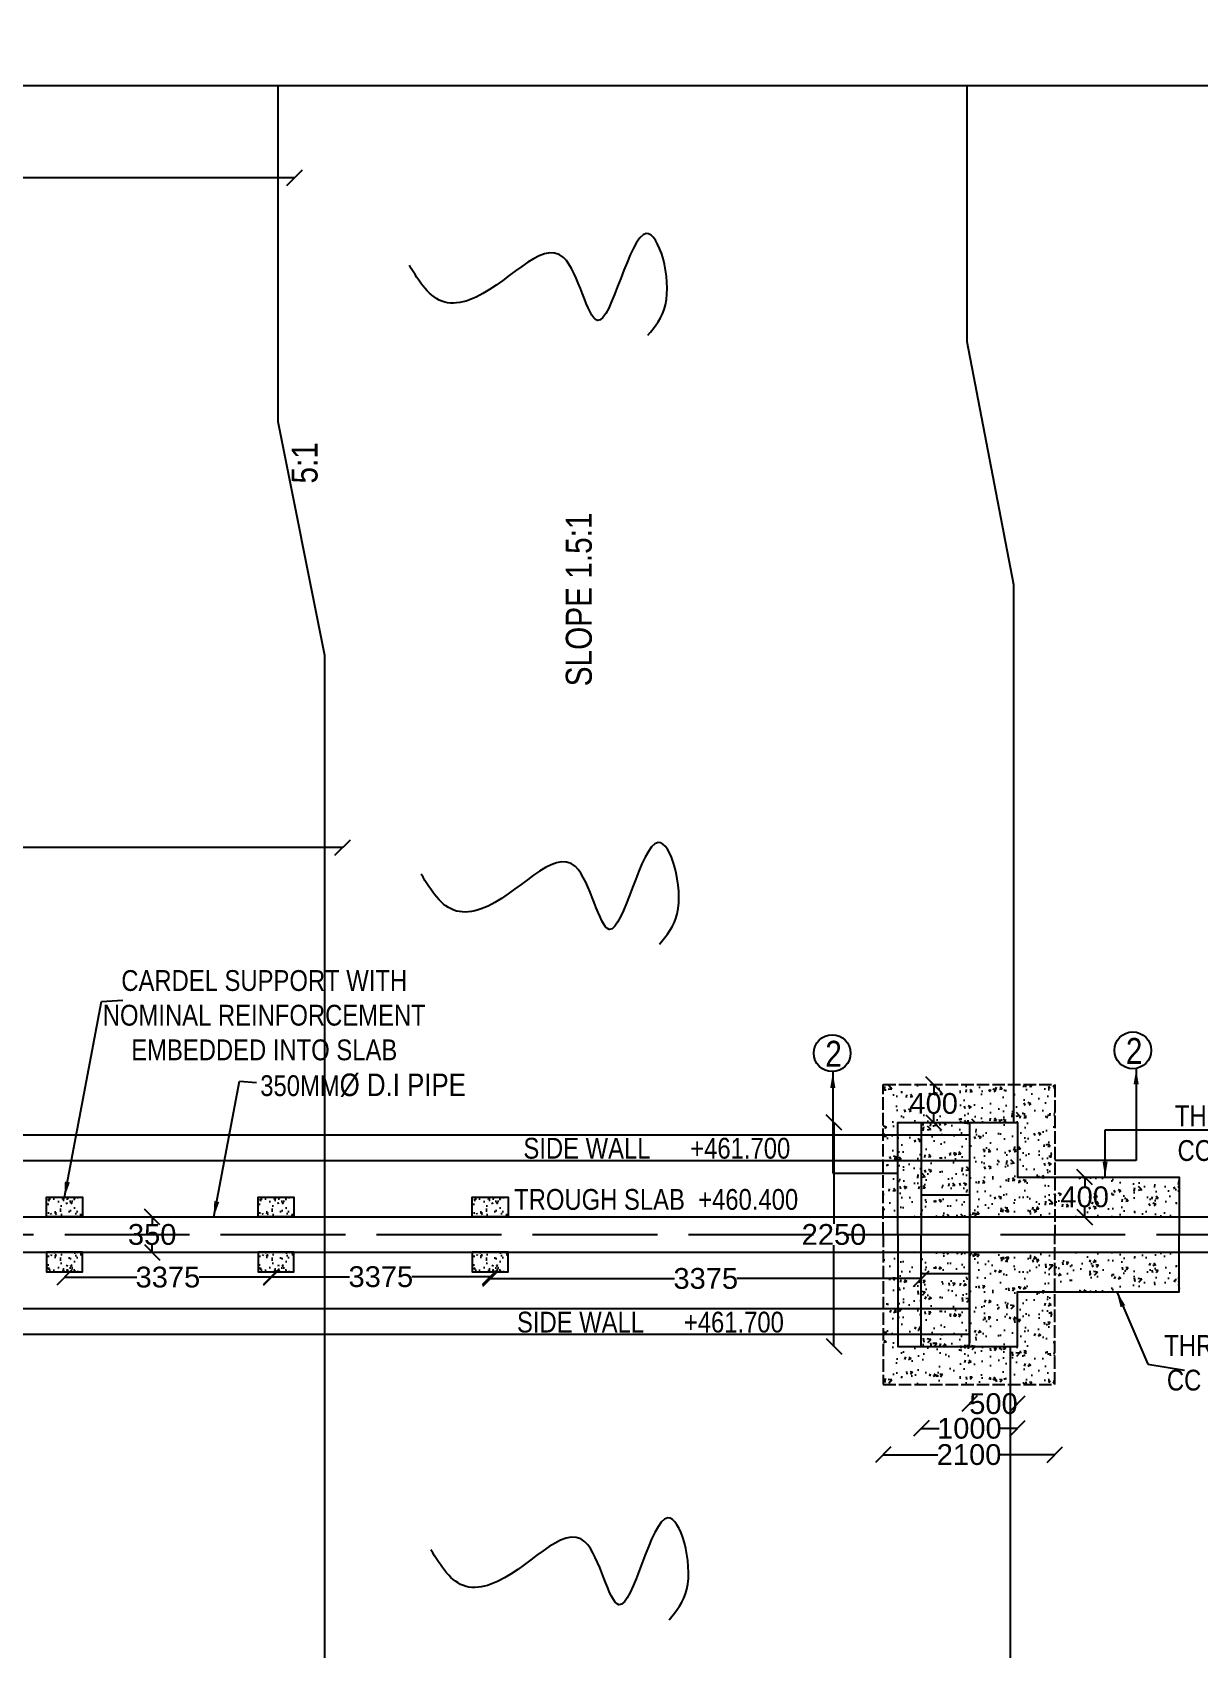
# Model space of a CAD drawing. Header units: millimetres. Extents: x 5124 to 3010519, y 2311 to 45941960.
# Drawn here: x 2859926 to 2871143, y 45917037 to 45932583 of the extents above; entities that cross this region are included whole.
import ezdxf

# ---------------------------------------------------------------- set-up
doc = ezdxf.new("R2010")
doc.units = ezdxf.units.MM
doc.header["$MEASUREMENT"] = 0
doc.linetypes.add('ACAD_ISO02W100', pattern=[15, 12, -3])
for name, color, linetype in [('DIMENSION', 7, 'Continuous'), ('DRAWING', 7, 'Continuous'), ('TEXT', 7, 'Continuous')]:
    doc.layers.add(name, color=color, linetype=linetype)
doc.styles.add('ARIAL NARROW', font='ARIALN.TTF')
doc.styles.get("Standard").update_dxf_attribs({"font": 'arial.ttf'})
doc.dimstyles.get("Standard").update_dxf_attribs({"dimtxt": 200, "dimasz": 150, "dimexe": 0.18, "dimexo": 0.0625, "dimgap": 0.09, "dimtad": 0, "dimtih": 1, "dimtoh": 1, "dimdec": 0, "dimzin": 0, "dimdsep": 46, "dimtxsty": 'Standard', "dimblk": 'OBLIQUE', "dimcen": 0.09, "dimse1": 1, "dimse2": 1, "dimadec": 0, "dimazin": 0, "dimtfac": 1, "dimtdec": 0, "dimtofl": 0, "dimtmove": 0, "dimatfit": 3, "dimfxl": 1, "dimtolj": 1, "dimtzin": 0, "dimarcsym": 0})

# ---------------------------------------------------------------- blocks, each defined once
blk = doc.blocks.new('_Oblique')
at = {"color": 0, "linetype": 'ByBlock', "lineweight": -2}
blk.add_line((-0.5, -0.5), (0.5, 0.5), dxfattribs=at)
blk = doc.blocks.new('*D31')
at = {"layer": 'Defpoints', "color": 0}
for p in [(2848656, 45933888), (2862917, 45933907), (2862917, 45932802)]:
    blk.add_point(p, dxfattribs=at)
at = {"layer": 'DIMENSION', "color": 0, "lineweight": -2}
for p, q in [((2848656, 45932802), (2853984, 45932802)), ((2862917, 45932802), (2857589, 45932802))]:
    blk.add_line(p, q, dxfattribs=at)
at = {"layer": 'DIMENSION', "color": 0, "lineweight": -2, "xscale": 150, "yscale": 150, "zscale": 150, "rotation": 180}
blk.add_blockref('_Oblique', (2848656, 45932802), dxfattribs=at)
at = {"layer": 'DIMENSION', "color": 0, "lineweight": -2, "xscale": 150, "yscale": 150, "zscale": 150}
blk.add_blockref('_Oblique', (2862917, 45932802), dxfattribs=at)
at = {"layer": 'DIMENSION', "color": 0, "insert": (2855786, 45932802), "char_height": 200, "attachment_point": 5}
blk.add_mtext('\\A1;(Increased Bed Width) 15500', dxfattribs=at)
blk = doc.blocks.new('*D81')
at = {"layer": 'Defpoints', "color": 0}
for p in [(2862449, 45931185), (2862449, 45931185), (2849188, 45930945)]:
    blk.add_point(p, dxfattribs=at)
at = {"layer": 'DIMENSION', "color": 0, "lineweight": -2}
for p, q in [((2849188, 45931185), (2855452, 45931185)), ((2862449, 45931185), (2856185, 45931185))]:
    blk.add_line(p, q, dxfattribs=at)
at = {"layer": 'DIMENSION', "color": 0, "lineweight": -2, "xscale": 150, "yscale": 150, "zscale": 150, "rotation": 180}
blk.add_blockref('_Oblique', (2849188, 45931185), dxfattribs=at)
at = {"layer": 'DIMENSION', "color": 0, "lineweight": -2, "xscale": 150, "yscale": 150, "zscale": 150}
blk.add_blockref('_Oblique', (2862449, 45931185), dxfattribs=at)
at = {"layer": 'DIMENSION', "color": 0, "insert": (2855818, 45931185), "char_height": 200, "attachment_point": 5}
blk.add_mtext('\\A1;14500', dxfattribs=at)
blk = doc.blocks.new('*D82')
at = {"layer": 'Defpoints', "color": 0}
for p in [(2862912, 45925264), (2848738, 45924753), (2862912, 45924743)]:
    blk.add_point(p, dxfattribs=at)
at = {"layer": 'DIMENSION', "color": 0, "lineweight": -2}
for p, q in [((2848738, 45924743), (2854062, 45924743)), ((2862912, 45924743), (2857588, 45924743))]:
    blk.add_line(p, q, dxfattribs=at)
at = {"layer": 'DIMENSION', "color": 0, "lineweight": -2, "xscale": 150, "yscale": 150, "zscale": 150, "rotation": 180}
blk.add_blockref('_Oblique', (2848738, 45924743), dxfattribs=at)
at = {"layer": 'DIMENSION', "color": 0, "lineweight": -2, "xscale": 150, "yscale": 150, "zscale": 150}
blk.add_blockref('_Oblique', (2862912, 45924743), dxfattribs=at)
at = {"layer": 'DIMENSION', "color": 0, "insert": (2855825, 45924743), "char_height": 200, "attachment_point": 5}
blk.add_mtext('\\A1;(Increased Bed Width)15500', dxfattribs=at)
blk = doc.blocks.new('*D101')
at = {"layer": 'Defpoints', "color": 0}
for p in [(2870047, 45921572), (2870047, 45921572), (2870047, 45921190)]:
    blk.add_point(p, dxfattribs=at)
at = {"layer": 'DIMENSION', "color": 0, "lineweight": -2}
for p, q in [((2870047, 45921572), (2870047, 45921484)), ((2870047, 45921190), (2870047, 45921279))]:
    blk.add_line(p, q, dxfattribs=at)
at = {"layer": 'DIMENSION', "color": 0, "lineweight": -2, "xscale": 150, "yscale": 150, "zscale": 150}
for p, rotation in [((2870047, 45921572), 90), ((2870047, 45921190), 270)]:
    blk.add_blockref('_Oblique', p, dxfattribs=dict(at, rotation=rotation))
at = {"layer": 'DIMENSION', "color": 0, "insert": (2870047, 45921382), "char_height": 200, "attachment_point": 5}
blk.add_mtext('\\A1;400', dxfattribs=at)
blk = doc.blocks.new('*D102')
at = {"layer": 'Defpoints', "color": 0}
for p in [(2868595, 45922463), (2868595, 45922463), (2868595, 45922098)]:
    blk.add_point(p, dxfattribs=at)
at = {"layer": 'DIMENSION', "color": 0, "lineweight": -2}
for p, q in [((2868595, 45922463), (2868595, 45922382)), ((2868595, 45922098), (2868595, 45922178))]:
    blk.add_line(p, q, dxfattribs=at)
at = {"layer": 'DIMENSION', "color": 0, "lineweight": -2, "xscale": 150, "yscale": 150, "zscale": 150}
for p, rotation in [((2868595, 45922463), 90), ((2868595, 45922098), 270)]:
    blk.add_blockref('_Oblique', p, dxfattribs=dict(at, rotation=rotation))
at = {"layer": 'DIMENSION', "color": 0, "insert": (2868595, 45922280), "char_height": 200, "attachment_point": 5}
blk.add_mtext('\\A1;400', dxfattribs=at)
blk = doc.blocks.new('*D103')
at = {"layer": 'Defpoints', "color": 0}
for p in [(2868251, 45922098), (2867636, 45919944), (2868251, 45919944)]:
    blk.add_point(p, dxfattribs=at)
at = {"layer": 'DIMENSION', "color": 0, "lineweight": -2}
for p, q in [((2867636, 45922098), (2867636, 45921123)), ((2867636, 45919944), (2867636, 45920918))]:
    blk.add_line(p, q, dxfattribs=at)
at = {"layer": 'DIMENSION', "color": 0, "lineweight": -2, "xscale": 150, "yscale": 150, "zscale": 150}
for p, rotation in [((2867636, 45922098), 90), ((2867636, 45919944), 270)]:
    blk.add_blockref('_Oblique', p, dxfattribs=dict(at, rotation=rotation))
at = {"layer": 'DIMENSION', "color": 0, "insert": (2867636, 45921020), "char_height": 200, "attachment_point": 5}
blk.add_mtext('\\A1;2250', dxfattribs=at)
blk = doc.blocks.new('*D104')
at = {"layer": 'Defpoints', "color": 0}
for p in [(2868939, 45919940), (2869401, 45919944), (2868939, 45919393)]:
    blk.add_point(p, dxfattribs=at)
at = {"layer": 'DIMENSION', "color": 0, "lineweight": -2}
for p, q in [((2868939, 45919393), (2868949, 45919393)), ((2869401, 45919393), (2869391, 45919393))]:
    blk.add_line(p, q, dxfattribs=at)
at = {"layer": 'DIMENSION', "color": 0, "lineweight": -2, "xscale": 150, "yscale": 150, "zscale": 150, "rotation": 180}
blk.add_blockref('_Oblique', (2868939, 45919393), dxfattribs=at)
at = {"layer": 'DIMENSION', "color": 0, "lineweight": -2, "xscale": 150, "yscale": 150, "zscale": 150}
blk.add_blockref('_Oblique', (2869401, 45919393), dxfattribs=at)
at = {"layer": 'DIMENSION', "color": 0, "insert": (2869170, 45919393), "char_height": 200, "attachment_point": 5}
blk.add_mtext('\\A1;500', dxfattribs=at)
blk = doc.blocks.new('*D79')
at = {"layer": 'Defpoints', "color": 0}
for p in [(2868475, 45919940), (2869401, 45919944), (2868475, 45919156)]:
    blk.add_point(p, dxfattribs=at)
at = {"layer": 'DIMENSION', "color": 0, "lineweight": -2}
for p, q in [((2868475, 45919156), (2868649, 45919156)), ((2869401, 45919156), (2869227, 45919156))]:
    blk.add_line(p, q, dxfattribs=at)
at = {"layer": 'DIMENSION', "color": 0, "lineweight": -2, "xscale": 150, "yscale": 150, "zscale": 150, "rotation": 180}
blk.add_blockref('_Oblique', (2868475, 45919156), dxfattribs=at)
at = {"layer": 'DIMENSION', "color": 0, "lineweight": -2, "xscale": 150, "yscale": 150, "zscale": 150}
blk.add_blockref('_Oblique', (2869401, 45919156), dxfattribs=at)
at = {"layer": 'DIMENSION', "color": 0, "insert": (2868938, 45919156), "char_height": 200, "attachment_point": 5}
blk.add_mtext('\\A1;1000', dxfattribs=at)
blk = doc.blocks.new('*D105')
at = {"layer": 'Defpoints', "color": 0}
for p in [(2868109, 45919578), (2869760, 45919578), (2868109, 45918903)]:
    blk.add_point(p, dxfattribs=at)
at = {"layer": 'DIMENSION', "color": 0, "lineweight": -2}
for p, q in [((2868109, 45918903), (2868635, 45918903)), ((2869760, 45918903), (2869235, 45918903))]:
    blk.add_line(p, q, dxfattribs=at)
at = {"layer": 'DIMENSION', "color": 0, "lineweight": -2, "xscale": 150, "yscale": 150, "zscale": 150, "rotation": 180}
blk.add_blockref('_Oblique', (2868109, 45918903), dxfattribs=at)
at = {"layer": 'DIMENSION', "color": 0, "lineweight": -2, "xscale": 150, "yscale": 150, "zscale": 150}
blk.add_blockref('_Oblique', (2869760, 45918903), dxfattribs=at)
at = {"layer": 'DIMENSION', "color": 0, "insert": (2868935, 45918903), "char_height": 200, "attachment_point": 5}
blk.add_mtext('\\A1;2100', dxfattribs=at)
blk = doc.blocks.new('*D106')
at = {"layer": 'Defpoints', "color": 0}
for p in [(2861079, 45921190), (2861079, 45921190), (2861079, 45920850)]:
    blk.add_point(p, dxfattribs=at)
at = {"layer": 'DIMENSION', "color": 0, "lineweight": -2}
for p, q in [((2861079, 45921190), (2861079, 45921123)), ((2861079, 45920850), (2861079, 45920918))]:
    blk.add_line(p, q, dxfattribs=at)
at = {"layer": 'DIMENSION', "color": 0, "lineweight": -2, "xscale": 150, "yscale": 150, "zscale": 150}
for p, rotation in [((2861079, 45921190), 90), ((2861079, 45920850), 270)]:
    blk.add_blockref('_Oblique', p, dxfattribs=dict(at, rotation=rotation))
at = {"layer": 'DIMENSION', "color": 0, "insert": (2861079, 45921020), "char_height": 200, "attachment_point": 5}
blk.add_mtext('\\A1;350', dxfattribs=at)
blk = doc.blocks.new('*D107')
at = {"layer": 'Defpoints', "color": 0}
for p in [(2864331, 45920662), (2864331, 45920597), (2868475, 45920643)]:
    blk.add_point(p, dxfattribs=at)
at = {"layer": 'DIMENSION', "color": 0, "lineweight": -2}
for p, q in [((2864331, 45920597), (2866103, 45920597)), ((2868475, 45920597), (2866702, 45920597))]:
    blk.add_line(p, q, dxfattribs=at)
at = {"layer": 'DIMENSION', "color": 0, "lineweight": -2, "xscale": 150, "yscale": 150, "zscale": 150, "rotation": 180}
blk.add_blockref('_Oblique', (2864331, 45920597), dxfattribs=at)
at = {"layer": 'DIMENSION', "color": 0, "lineweight": -2, "xscale": 150, "yscale": 150, "zscale": 150}
blk.add_blockref('_Oblique', (2868475, 45920597), dxfattribs=at)
at = {"layer": 'DIMENSION', "color": 0, "insert": (2866403, 45920597), "char_height": 200, "attachment_point": 5}
blk.add_mtext('\\A1;3375', dxfattribs=at)
blk = doc.blocks.new('*D80')
at = {"layer": 'Defpoints', "color": 0}
for p in [(2862225, 45920614), (2862225, 45920614), (2864331, 45920597)]:
    blk.add_point(p, dxfattribs=at)
at = {"layer": 'DIMENSION', "color": 0, "lineweight": -2}
for p, q in [((2862225, 45920614), (2862978, 45920614)), ((2864331, 45920614), (2863577, 45920614))]:
    blk.add_line(p, q, dxfattribs=at)
at = {"layer": 'DIMENSION', "color": 0, "lineweight": -2, "xscale": 150, "yscale": 150, "zscale": 150, "rotation": 180}
blk.add_blockref('_Oblique', (2862225, 45920614), dxfattribs=at)
at = {"layer": 'DIMENSION', "color": 0, "lineweight": -2, "xscale": 150, "yscale": 150, "zscale": 150}
blk.add_blockref('_Oblique', (2864331, 45920614), dxfattribs=at)
at = {"layer": 'DIMENSION', "color": 0, "insert": (2863278, 45920614), "char_height": 200, "attachment_point": 5}
blk.add_mtext('\\A1;3375', dxfattribs=at)
blk = doc.blocks.new('*D108')
at = {"layer": 'Defpoints', "color": 0}
for p in [(2860236, 45920662), (2860236, 45920610), (2862225, 45920614)]:
    blk.add_point(p, dxfattribs=at)
at = {"layer": 'DIMENSION', "color": 0, "lineweight": -2}
for p, q in [((2860236, 45920610), (2860931, 45920610)), ((2862225, 45920610), (2861530, 45920610))]:
    blk.add_line(p, q, dxfattribs=at)
at = {"layer": 'DIMENSION', "color": 0, "lineweight": -2, "xscale": 150, "yscale": 150, "zscale": 150, "rotation": 180}
blk.add_blockref('_Oblique', (2860236, 45920610), dxfattribs=at)
at = {"layer": 'DIMENSION', "color": 0, "lineweight": -2, "xscale": 150, "yscale": 150, "zscale": 150}
blk.add_blockref('_Oblique', (2862225, 45920610), dxfattribs=at)
at = {"layer": 'DIMENSION', "color": 0, "insert": (2861230, 45920610), "char_height": 200, "attachment_point": 5}
blk.add_mtext('\\A1;3375', dxfattribs=at)

msp = doc.modelspace()

# ---------------------------------------------------------------- hatches: boundary and pattern name
at = {"layer": 'DRAWING'}
h = msp.add_hatch(dxfattribs=at)
h.set_pattern_fill('AR-CONC', color=256, scale=40, style=0)
h.set_pattern_definition([(130, (5794967.84, 856.5), (-286.904073, -25.100854), [30, -330]), (185, (5794967.84, 856.5), (55.5005334, 300.8768535), [24, -264]), (79.5486, (5794943.93, 854.4), (-231.4037527, 275.7758168), [25.496076, -280.4568448]), (133.8158, (5794967.84, 936.5), (-426.8964195, -66.2076057), [45, -495]), (83.3644, (5794932.27, 931), (-373.8650822, 389.6471484), [38.244115, -420.6852]), (188.8158, (5794967.84, 936.5), (-373.864778, 389.6474404), [36, -396]), (159, (5794927.84, 916.5), (-238.7628208, -161.0475563), [30, -330]), (214, (5794927.84, 916.5), (-97.3261328, 290.060018), [24, -264]), (108.5486, (5794907.95, 903.08), (-336.0890514, 129.0121987), [25.496076, -280.4568448]), (142.5, (5794967.84, 856.5), (-4.86394213, 133.15754153), [0, -260.8, 0, -268, 0, -265]), (172.5, (5794967.84, 856.5), (-105.22781498, 157.76468475), [0, -152.8, 0, -254.8, 0, -101]), (212.5, (5795057.04, 856.5), (-213.52897447, -9.0219487), [0, -100, 0, -312, 0, -414]), (222.5, (5795097.04, 856.5), (-233.2744677, 40.0419929), [0, -130, 0, -207.2, 0, -294])])
h.paths.add_polyline_path([(2868109.3, 45922463), (2868109.3, 45921980), (2868251.3, 45921980), (2868251.3, 45922097.5), (2868938.8, 45922097.5), (2869401.3, 45922097.5), (2869401.3, 45921572.5), (2869760.3, 45921572.5), (2869760.3, 45922463)])
h.paths.add_polyline_path([(2869401.3, 45921572.5), (2869401.3, 45922097.5), (2868938.8, 45922097.5), (2868938.8, 45921190.5), (2869760.3, 45921190.5), (2869760.3, 45921572.5)])
h.paths.add_polyline_path([(2868938.8, 45921980), (2868938.8, 45922097.5), (2868474.8, 45922097.5), (2868474.8, 45921980)], flags=17)
h.paths.add_polyline_path([(2868938.8, 45921731.5), (2868938.8, 45921980), (2868474.8, 45921980), (2868474.8, 45921731.5)], flags=17)
h.paths.add_polyline_path([(2868938.8, 45921398), (2868938.8, 45921731.5), (2868474.8, 45921731.5), (2868474.8, 45921398)])
h.paths.add_polyline_path([(2868474.8, 45921398), (2868474.8, 45921190.5), (2868938.8, 45921190.5), (2868938.8, 45921398)])
h.paths.add_polyline_path([(2868474.8, 45921190.5), (2868474.8, 45921731.5), (2868251.3, 45921731.5), (2868251.3, 45921190.5)])
h.paths.add_polyline_path([(2868109.3, 45921190.5), (2868251.3, 45921190.5), (2868251.3, 45921731.5), (2868109.3, 45921731.5)])
h.paths.add_polyline_path([(2868109.3, 45921731.5), (2868251.3, 45921731.5), (2868251.3, 45921980), (2868109.3, 45921980)], flags=16)
h.paths.add_polyline_path([(2868474.8, 45921731.5), (2868474.8, 45921980), (2868251.3, 45921980), (2868251.3, 45921731.5)], flags=17)
h.paths.add_polyline_path([(2870956.8, 45921190.5), (2870956.8, 45921572.5), (2869760.3, 45921572.5), (2869760.3, 45921190.5)])
h = msp.add_hatch(dxfattribs=at)
h.set_pattern_fill('AR-CONC', color=256, scale=25, style=0)
h.set_pattern_definition([(130, (5790872.84, 856.5), (-179.31504565, -15.68803375), [18.75, -206.25]), (185, (5790872.84, 856.5), (34.6878334, 188.0480334), [15, -165]), (79.5486, (5790857.9, 855.2), (-144.6273454, 172.3598855), [15.9350475, -175.285528]), (133.8158, (5790872.84, 906.5), (-266.8102622, -41.3797536), [28.125, -309.375]), (83.3644, (5790850.6, 903.05), (-233.6656764, 243.5294677), [23.902572, -262.92825]), (188.8158, (5790872.84, 906.5), (-233.6654863, 243.5296502), [22.5, -247.5]), (159, (5790847.84, 894), (-149.22676303, -100.65472267), [18.75, -206.25]), (214, (5790847.84, 894), (-60.828833, 181.28751126), [15, -165]), (108.5486, (5790835.4, 885.61), (-210.05565715, 80.6326242), [15.9350475, -175.285528]), (142.5, (5790872.84, 856.5), (-3.03996383, 83.22346346), [0, -163, 0, -167.5, 0, -165.625]), (172.5, (5790872.84, 856.5), (-65.76738436, 98.60292797), [0, -95.5, 0, -159.25, 0, -63.125]), (212.5, (5790928.59, 856.5), (-133.45560904, -5.63871793), [0, -62.5, 0, -195, 0, -258.75]), (222.5, (5790953.59, 856.5), (-145.79654234, 25.02624558), [0, -81.25, 0, -129.5, 0, -183.75])])
h.paths.add_polyline_path([(2860062.8, 45921379), (2860062.8, 45921190.5), (2860408.3, 45921190.5), (2860408.3, 45921379)])
h = msp.add_hatch(dxfattribs=at)
h.set_pattern_fill('AR-CONC', color=256, scale=25, style=0)
h.set_pattern_definition([(130, (5792907.34, 856.5), (-179.31504565, -15.68803375), [18.75, -206.25]), (185, (5792907.34, 856.5), (34.6878334, 188.0480334), [15, -165]), (79.5486, (5792892.4, 855.2), (-144.6273454, 172.3598855), [15.9350475, -175.285528]), (133.8158, (5792907.34, 906.5), (-266.8102622, -41.3797536), [28.125, -309.375]), (83.3644, (5792885.1, 903.05), (-233.6656764, 243.5294677), [23.902572, -262.92825]), (188.8158, (5792907.34, 906.5), (-233.6654863, 243.5296502), [22.5, -247.5]), (159, (5792882.34, 894), (-149.22676303, -100.65472267), [18.75, -206.25]), (214, (5792882.34, 894), (-60.828833, 181.28751126), [15, -165]), (108.5486, (5792869.9, 885.61), (-210.05565715, 80.6326242), [15.9350475, -175.285528]), (142.5, (5792907.34, 856.5), (-3.03996383, 83.22346346), [0, -163, 0, -167.5, 0, -165.625]), (172.5, (5792907.34, 856.5), (-65.76738436, 98.60292797), [0, -95.5, 0, -159.25, 0, -63.125]), (212.5, (5792963.09, 856.5), (-133.45560904, -5.63871793), [0, -62.5, 0, -195, 0, -258.75]), (222.5, (5792988.09, 856.5), (-145.79654234, 25.02624558), [0, -81.25, 0, -129.5, 0, -183.75])])
h.paths.add_polyline_path([(2862097.3, 45921379), (2862097.3, 45921190.5), (2862442.8, 45921190.5), (2862442.8, 45921379)])
h = msp.add_hatch(dxfattribs=at)
h.set_pattern_fill('AR-CONC', color=256, scale=25, style=0)
h.set_pattern_definition([(130, (5794967.84, 856.5), (-179.31504565, -15.68803375), [18.75, -206.25]), (185, (5794967.84, 856.5), (34.6878334, 188.0480334), [15, -165]), (79.5486, (5794952.9, 855.2), (-144.6273454, 172.3598855), [15.9350475, -175.285528]), (133.8158, (5794967.84, 906.5), (-266.8102622, -41.3797536), [28.125, -309.375]), (83.3644, (5794945.6, 903.05), (-233.6656764, 243.5294677), [23.902572, -262.92825]), (188.8158, (5794967.84, 906.5), (-233.6654863, 243.5296502), [22.5, -247.5]), (159, (5794942.84, 894), (-149.22676303, -100.65472267), [18.75, -206.25]), (214, (5794942.84, 894), (-60.828833, 181.28751126), [15, -165]), (108.5486, (5794930.4, 885.61), (-210.05565715, 80.6326242), [15.9350475, -175.285528]), (142.5, (5794967.84, 856.5), (-3.03996383, 83.22346346), [0, -163, 0, -167.5, 0, -165.625]), (172.5, (5794967.84, 856.5), (-65.76738436, 98.60292797), [0, -95.5, 0, -159.25, 0, -63.125]), (212.5, (5795023.59, 856.5), (-133.45560904, -5.63871793), [0, -62.5, 0, -195, 0, -258.75]), (222.5, (5795048.59, 856.5), (-145.79654234, 25.02624558), [0, -81.25, 0, -129.5, 0, -183.75])])
h.paths.add_polyline_path([(2864157.8, 45921379), (2864157.8, 45921190.5), (2864503.3, 45921190.5), (2864503.3, 45921379)])
h = msp.add_hatch(dxfattribs=at)
h.set_pattern_fill('AR-CONC', color=256, scale=25, style=0)
h.set_pattern_definition([(230, (5790872.84, 91841184.5), (-179.31504565, 15.68803375), [18.75, -206.25]), (175, (5790872.84, 91841184.5), (34.6878334, -188.0480334), [15, -165]), (280.4514, (5790857.9, 91841185.8), (-144.6273454, -172.3598855), [15.9350475, -175.285528]), (226.1842, (5790872.84, 91841134.5), (-266.8102622, 41.3797536), [28.125, -309.375]), (276.6356, (5790850.6, 91841137.95), (-233.6656764, -243.5294677), [23.902572, -262.92825]), (171.1842, (5790872.84, 91841134.5), (-233.6654863, -243.5296502), [22.5, -247.5]), (201, (5790847.84, 91841147), (-149.22676303, 100.65472267), [18.75, -206.25]), (146, (5790847.84, 91841147), (-60.828833, -181.28751126), [15, -165]), (251.4514, (5790835.4, 91841155.39), (-210.05565715, -80.6326242), [15.9350475, -175.285528]), (217.5, (5790872.84, 91841184.5), (-3.03996383, -83.22346346), [0, -163, 0, -167.5, 0, -165.625]), (187.5, (5790872.84, 91841184.5), (-65.76738436, -98.60292797), [0, -95.5, 0, -159.25, 0, -63.125]), (147.5, (5790928.59, 91841184.5), (-133.45560904, 5.63871793), [0, -62.5, 0, -195, 0, -258.75]), (137.5, (5790953.59, 91841184.5), (-145.79654234, -25.02624558), [0, -81.25, 0, -129.5, 0, -183.75])])
h.paths.add_polyline_path([(2860408.3, 45920662), (2860408.3, 45920850.5), (2860062.8, 45920850.5), (2860062.8, 45920662)])
h = msp.add_hatch(dxfattribs=at)
h.set_pattern_fill('AR-CONC', color=256, scale=25, style=0)
h.set_pattern_definition([(230, (5792907.34, 91841184.5), (-179.31504565, 15.68803375), [18.75, -206.25]), (175, (5792907.34, 91841184.5), (34.6878334, -188.0480334), [15, -165]), (280.4514, (5792892.4, 91841185.8), (-144.6273454, -172.3598855), [15.9350475, -175.285528]), (226.1842, (5792907.34, 91841134.5), (-266.8102622, 41.3797536), [28.125, -309.375]), (276.6356, (5792885.1, 91841137.95), (-233.6656764, -243.5294677), [23.902572, -262.92825]), (171.1842, (5792907.34, 91841134.5), (-233.6654863, -243.5296502), [22.5, -247.5]), (201, (5792882.34, 91841147), (-149.22676303, 100.65472267), [18.75, -206.25]), (146, (5792882.34, 91841147), (-60.828833, -181.28751126), [15, -165]), (251.4514, (5792869.9, 91841155.39), (-210.05565715, -80.6326242), [15.9350475, -175.285528]), (217.5, (5792907.34, 91841184.5), (-3.03996383, -83.22346346), [0, -163, 0, -167.5, 0, -165.625]), (187.5, (5792907.34, 91841184.5), (-65.76738436, -98.60292797), [0, -95.5, 0, -159.25, 0, -63.125]), (147.5, (5792963.09, 91841184.5), (-133.45560904, 5.63871793), [0, -62.5, 0, -195, 0, -258.75]), (137.5, (5792988.09, 91841184.5), (-145.79654234, -25.02624558), [0, -81.25, 0, -129.5, 0, -183.75])])
h.paths.add_polyline_path([(2862442.8, 45920662), (2862442.8, 45920850.5), (2862097.3, 45920850.5), (2862097.3, 45920662)])
h = msp.add_hatch(dxfattribs=at)
h.set_pattern_fill('AR-CONC', color=256, scale=25, style=0)
h.set_pattern_definition([(230, (5794967.84, 91841184.5), (-179.31504565, 15.68803375), [18.75, -206.25]), (175, (5794967.84, 91841184.5), (34.6878334, -188.0480334), [15, -165]), (280.4514, (5794952.9, 91841185.8), (-144.6273454, -172.3598855), [15.9350475, -175.285528]), (226.1842, (5794967.84, 91841134.5), (-266.8102622, 41.3797536), [28.125, -309.375]), (276.6356, (5794945.6, 91841137.95), (-233.6656764, -243.5294677), [23.902572, -262.92825]), (171.1842, (5794967.84, 91841134.5), (-233.6654863, -243.5296502), [22.5, -247.5]), (201, (5794942.84, 91841147), (-149.22676303, 100.65472267), [18.75, -206.25]), (146, (5794942.84, 91841147), (-60.828833, -181.28751126), [15, -165]), (251.4514, (5794930.4, 91841155.39), (-210.05565715, -80.6326242), [15.9350475, -175.285528]), (217.5, (5794967.84, 91841184.5), (-3.03996383, -83.22346346), [0, -163, 0, -167.5, 0, -165.625]), (187.5, (5794967.84, 91841184.5), (-65.76738436, -98.60292797), [0, -95.5, 0, -159.25, 0, -63.125]), (147.5, (5795023.59, 91841184.5), (-133.45560904, 5.63871793), [0, -62.5, 0, -195, 0, -258.75]), (137.5, (5795048.59, 91841184.5), (-145.79654234, -25.02624558), [0, -81.25, 0, -129.5, 0, -183.75])])
h.paths.add_polyline_path([(2864503.3, 45920662), (2864503.3, 45920850.5), (2864157.8, 45920850.5), (2864157.8, 45920662)])
h = msp.add_hatch(dxfattribs=at)
h.set_pattern_fill('AR-CONC', color=256, scale=40, style=0)
h.set_pattern_definition([(230, (5794967.84, 91841184.5), (-286.904073, 25.100854), [30, -330]), (175, (5794967.84, 91841184.5), (55.5005334, -300.8768535), [24, -264]), (280.4514, (5794943.93, 91841186.6), (-231.4037527, -275.7758168), [25.496076, -280.4568448]), (226.1842, (5794967.84, 91841104.5), (-426.8964195, 66.2076057), [45, -495]), (276.6356, (5794932.27, 91841110), (-373.8650822, -389.6471484), [38.244115, -420.6852]), (171.1842, (5794967.84, 91841104.5), (-373.864778, -389.6474404), [36, -396]), (201, (5794927.84, 91841124.5), (-238.7628208, 161.0475563), [30, -330]), (146, (5794927.84, 91841124.5), (-97.3261328, -290.060018), [24, -264]), (251.4514, (5794907.95, 91841137.92), (-336.0890514, -129.0121987), [25.496076, -280.4568448]), (217.5, (5794967.84, 91841184.5), (-4.86394213, -133.15754153), [0, -260.8, 0, -268, 0, -265]), (187.5, (5794967.84, 91841184.5), (-105.22781498, -157.76468475), [0, -152.8, 0, -254.8, 0, -101]), (147.5, (5795057.04, 91841184.5), (-213.52897447, 9.0219487), [0, -100, 0, -312, 0, -414]), (137.5, (5795097.04, 91841184.5), (-233.2744677, -40.0419929), [0, -130, 0, -207.2, 0, -294])])
h.paths.add_polyline_path([(2869760.3, 45919578), (2869760.3, 45920468.5), (2869401.3, 45920468.5), (2869401.3, 45919943.5), (2868938.8, 45919943.5), (2868251.3, 45919943.5), (2868251.3, 45920061), (2868109.3, 45920061), (2868109.3, 45919578)])
h.paths.add_polyline_path([(2869401.3, 45920468.5), (2869760.3, 45920468.5), (2869760.3, 45920850.5), (2868938.8, 45920850.5), (2868938.8, 45919943.5), (2869401.3, 45919943.5)])
h.paths.add_polyline_path([(2868474.8, 45920061), (2868474.8, 45919943.5), (2868938.8, 45919943.5), (2868938.8, 45920061)], flags=17)
h.paths.add_polyline_path([(2868474.8, 45920309.5), (2868474.8, 45920061), (2868938.8, 45920061), (2868938.8, 45920309.5)], flags=17)
h.paths.add_polyline_path([(2868474.8, 45920643), (2868474.8, 45920309.5), (2868938.8, 45920309.5), (2868938.8, 45920643)])
h.paths.add_polyline_path([(2868938.8, 45920643), (2868938.8, 45920850.5), (2868474.8, 45920850.5), (2868474.8, 45920643)])
h.paths.add_polyline_path([(2868251.3, 45920850.5), (2868251.3, 45920309.5), (2868474.8, 45920309.5), (2868474.8, 45920850.5)])
h.paths.add_polyline_path([(2868109.3, 45920309.5), (2868251.3, 45920309.5), (2868251.3, 45920850.5), (2868109.3, 45920850.5)])
h.paths.add_polyline_path([(2868109.3, 45920061), (2868251.3, 45920061), (2868251.3, 45920309.5), (2868109.3, 45920309.5)], flags=17)
h.paths.add_polyline_path([(2868251.3, 45920309.5), (2868251.3, 45920061), (2868474.8, 45920061), (2868474.8, 45920309.5)], flags=17)
h.paths.add_polyline_path([(2869760.3, 45920850.5), (2869760.3, 45920468.5), (2870956.8, 45920468.5), (2870956.8, 45920850.5)])

# ---------------------------------------------------------------- linework, layer by layer
at = {"layer": 'DIMENSION'}
for points in [[(2862736.8, 45921020.5), (2862736.8, 45915428.5), (2862387.8, 45913616)], [(2869329.8, 45919943.5), (2869329.8, 45914802.5), (2869117.8, 45913616)]]:
    msp.add_lwpolyline(points, dxfattribs=at)
at = {"layer": 'DRAWING'}
for points in [[(2855737.5, 45932086.5), (2857924.3, 45932086.5), (2857924.3, 45931749), (2858405.3, 45932445.5), (2858405.3, 45932070), (2862287.3, 45932070), (2868914.3, 45932070), (2875152.3, 45932070), (2875152.3, 45926780.5), (2874725.8, 45926780.5), (2875490.8, 45926316.5), (2875121.3, 45926316.5), (2875121.3, 45921020.5)], [(2862287.3, 45932070), (2862287.3, 45928840.5), (2862736.8, 45926593.5), (2862736.8, 45921020.5)], [(2868914.3, 45932070), (2868914.3, 45929610), (2869363.8, 45927272.5), (2869363.8, 45922097.5)], [(2855737.5, 45921980), (2868938.8, 45921980)], [(2868251.3, 45921020.5), (2868251.3, 45922097.5), (2868938.8, 45922097.5)], [(2868474.8, 45922097.5), (2868474.8, 45921020.5)], [(2868938.8, 45922101.5), (2868938.8, 45919978.5)], [(2868938.8, 45922097.5), (2869401.3, 45922097.5), (2869401.3, 45921572.5), (2870956.8, 45921572.5), (2870956.8, 45921020.5)], [(2855737.5, 45921731.5), (2868938.8, 45921731.5)], [(2868938.8, 45921398), (2868474.8, 45921398)], [(2855737.5, 45921190.5), (2874074.3, 45921190.5)], [(2868251.3, 45921020.5), (2868251.3, 45919943.5), (2868938.8, 45919943.5)], [(2868474.8, 45919943.5), (2868474.8, 45921020.5)], [(2868938.8, 45919939.5), (2868938.8, 45921020.5)], [(2868938.8, 45919943.5), (2869401.3, 45919943.5), (2869401.3, 45920468.5), (2870956.8, 45920468.5), (2870956.8, 45921020.5)], [(2855737.5, 45920850.5), (2874074.3, 45920850.5)], [(2868938.8, 45920643), (2868474.8, 45920643)], [(2855737.5, 45920309.5), (2868938.8, 45920309.5)], [(2855737.5, 45920061), (2868938.8, 45920061)]]:
    msp.add_lwpolyline(points, dxfattribs=at)
at = {"layer": 'DRAWING', "linetype": 'ACAD_ISO02W100', "ltscale": 10}
for points in [[(2868109.3, 45921020.5), (2868109.3, 45922463), (2869760.3, 45922463), (2869760.3, 45921020.5)], [(2868109.3, 45921020.5), (2868109.3, 45919578), (2869760.3, 45919578), (2869760.3, 45921020.5)]]:
    msp.add_lwpolyline(points, dxfattribs=at)
at = {"layer": 'DRAWING'}
for points in [[(2860408.3, 45921190.5), (2860062.8, 45921190.5), (2860062.8, 45921379), (2860408.3, 45921379)], [(2862442.8, 45921190.5), (2862097.3, 45921190.5), (2862097.3, 45921379), (2862442.8, 45921379)], [(2864503.3, 45921190.5), (2864157.8, 45921190.5), (2864157.8, 45921379), (2864503.3, 45921379)], [(2860408.3, 45920850.5), (2860062.8, 45920850.5), (2860062.8, 45920662), (2860408.3, 45920662)], [(2862442.8, 45920850.5), (2862097.3, 45920850.5), (2862097.3, 45920662), (2862442.8, 45920662)], [(2864503.3, 45920850.5), (2864157.8, 45920850.5), (2864157.8, 45920662), (2864503.3, 45920662)]]:
    msp.add_lwpolyline(points, close=True, dxfattribs=at)
at = {"layer": 'DRAWING', "linetype": 'ACAD_ISO02W100', "ltscale": 100}
msp.add_lwpolyline([(2855737.5, 45921020.5), (2876048.8, 45921020.5)], dxfattribs=at)
msp.add_lwpolyline([(2855737.5, 45921020.5), (2876048.8, 45921020.5)], dxfattribs=at)
at = {"layer": 'DRAWING'}
for centre in [(2867618.9, 45922764.7), (2870509.4, 45922791.9)]:
    msp.add_circle(centre, 177.2, dxfattribs=at)
for points in [[(2865844.7, 45929669), (2866014.7, 45929961), (2865830.7, 45930647.5), (2865361.7, 45929812), (2865035.2, 45930416.5), (2864130.2, 45930009), (2863892.2, 45929988.5), (2863552.2, 45930342)], [(2865958.3, 45923812.5), (2866128.3, 45924104.5), (2865944.3, 45924791), (2865475.3, 45923955.5), (2865148.8, 45924560), (2864243.8, 45924152.5), (2864005.8, 45924132), (2863665.8, 45924485.5)], [(2866050.9, 45917316.3), (2866220.9, 45917608.3), (2866036.9, 45918294.8), (2865567.9, 45917459.3), (2865241.4, 45918063.8), (2864336.4, 45917656.3), (2864098.4, 45917635.8), (2863758.4, 45917989.3)]]:
    msp.add_spline(points, degree=3, dxfattribs=at)

# ---------------------------------------------------------------- texts
at = {"layer": 'TEXT', "char_height": 250, "width": 3774.466, "attachment_point": 8, "rotation": 90, "style": 'ARIAL NARROW'}
for s, insert in [('5:1', (2862672.9, 45928442.2)), ('SLOPE 1.5:1', (2865310.3, 45927129))]:
    msp.add_mtext(s, dxfattribs=dict(at, insert=insert))
at = {"layer": 'TEXT', "attachment_point": 2, "style": 'ARIAL NARROW'}
for s, insert, char_height, width in [('CARDEL SUPPORT WITH \\PNOMINAL REINFORCEMENT\\PEMBEDDED INTO SLAB', (2862156.7, 45923563.4), 200, 3773.144), ('2', (2870522.5, 45922910.8), 250, 157.935), ('2', (2867632, 45922883.6), 250, 157.935), ('350MM{\\H1.0833x;Ø D.I PIPE}', (2863107.2, 45922568.9), 200, 1966.629), ('THRUST BLOCK\\PCC M15 GRADE', (2871799.2, 45922261.8), 200, 1966.629), ('SIDE WALL      +461.700', (2865932.4, 45921950.4), 200, 3234.772), ('TROUGH SLAB  +460.400', (2865925.9, 45921458.1), 200, 2878.219), ('SIDE WALL      +461.700', (2865870.8, 45920278.1), 200, 3234.772), ('THRUST BLOCK\\PCC M15 GRADE', (2871696.9, 45920053.5), 200, 1966.629)]:
    msp.add_mtext(s, dxfattribs=dict(at, insert=insert, char_height=char_height, width=width))

# ---------------------------------------------------------------- dimensions: what is measured, and where the dimension line sits
at = {"layer": 'DIMENSION'}
for base, p1, p2, text, picture, middle in [((2862916.7, 45932802.3), (2848656.3, 45933888), (2862916.7, 45933906.8), '(Increased Bed Width) 15500', '*D31', (2855786.5, 45932802.3)), ((2862449.2, 45931185), (2849187.7, 45930944.9), (2862449.2, 45931185), '14500', '*D81', (2855818.4, 45931185)), ((2862911.7, 45924742.8), (2848738.2, 45924752.8), (2862911.7, 45925264), '(Increased Bed Width)15500', '*D82', (2855824.9, 45924742.8))]:
    dim = msp.add_linear_dim(base=base, p1=p1, p2=p2, text=text, dimstyle='Standard', dxfattribs=at)
    dim.commit()
    dim.dimension.update_dxf_attribs({"geometry": picture, "text_midpoint": middle})
for base, p1, p2, angle, text, picture, middle in [((2868595.1, 45922463), (2868595.1, 45922097.5), (2868595.1, 45922463), 90, '400', '*D102', (2868595.1, 45922280.2)), ((2867636.3, 45919943.5), (2868251.3, 45922097.5), (2868251.3, 45919943.5), 90, '2250', '*D103', (2867636.3, 45921020.5)), ((2870047.3, 45921572.5), (2870047.3, 45921190.5), (2870047.3, 45921572.5), 90, '400', '*D101', (2870047.3, 45921381.5)), ((2861078.8, 45921190.5), (2861078.8, 45920850.5), (2861078.8, 45921190.5), 90, '350', '*D106', (2861078.8, 45921020.5)), ((2860235.6, 45920610), (2862224.8, 45920613.5), (2860235.6, 45920662), 180, '3375', '*D108', (2861230.2, 45920610)), ((2862224.8, 45920613.5), (2864330.6, 45920597), (2862224.8, 45920613.5), 180, '3375', '*D80', (2863277.7, 45920613.5)), ((2864330.6, 45920597), (2868474.8, 45920643), (2864330.6, 45920662), 180, '3375', '*D107', (2866402.7, 45920597)), ((2868474.8, 45919155.5), (2869401.3, 45919943.5), (2868474.8, 45919939.5), 180, '1000', '*D79', (2868938.1, 45919155.5)), ((2868938.8, 45919393), (2869401.3, 45919943.5), (2868938.8, 45919939.5), 180, '500', '*D104', (2869170.1, 45919393)), ((2868109.3, 45918903), (2869760.3, 45919578), (2868109.3, 45919578), 180, '2100', '*D105', (2868934.8, 45918903))]:
    dim = msp.add_linear_dim(base=base, p1=p1, p2=p2, angle=angle, text=text, dimstyle='Standard', dxfattribs=at)
    dim.commit()
    dim.dimension.update_dxf_attribs({"geometry": picture, "text_midpoint": middle})

# ---------------------------------------------------------------- leaders
for points in [[(2860235.6, 45921379), (2860591.2, 45923261), (2860796.7, 45923275)], [(2870542.2, 45922614), (2870542.2, 45921731.5), (2869760.3, 45921731.5)], [(2861672.2, 45921190.5), (2861918.2, 45922496), (2862082.2, 45922482.5)], [(2867624.7, 45922580.5), (2867624.7, 45921611), (2868251.3, 45921611)], [(2870355.2, 45920468.5), (2870654.7, 45919773.5), (2871005.7, 45919716)]]:
    msp.add_leader(points, dimstyle='Standard', override={"dimgap": 0.09, "dimtad": 0}, dxfattribs=at)
at = {"layer": 'DRAWING'}
msp.add_leader([(2870243.3, 45921572.5), (2870243.3, 45922028.5), (2871360.3, 45922028.5)], dimstyle='Standard', override={"dimgap": 0.09, "dimtad": 0}, dxfattribs=at)

doc.saveas('drawing.dxf')
